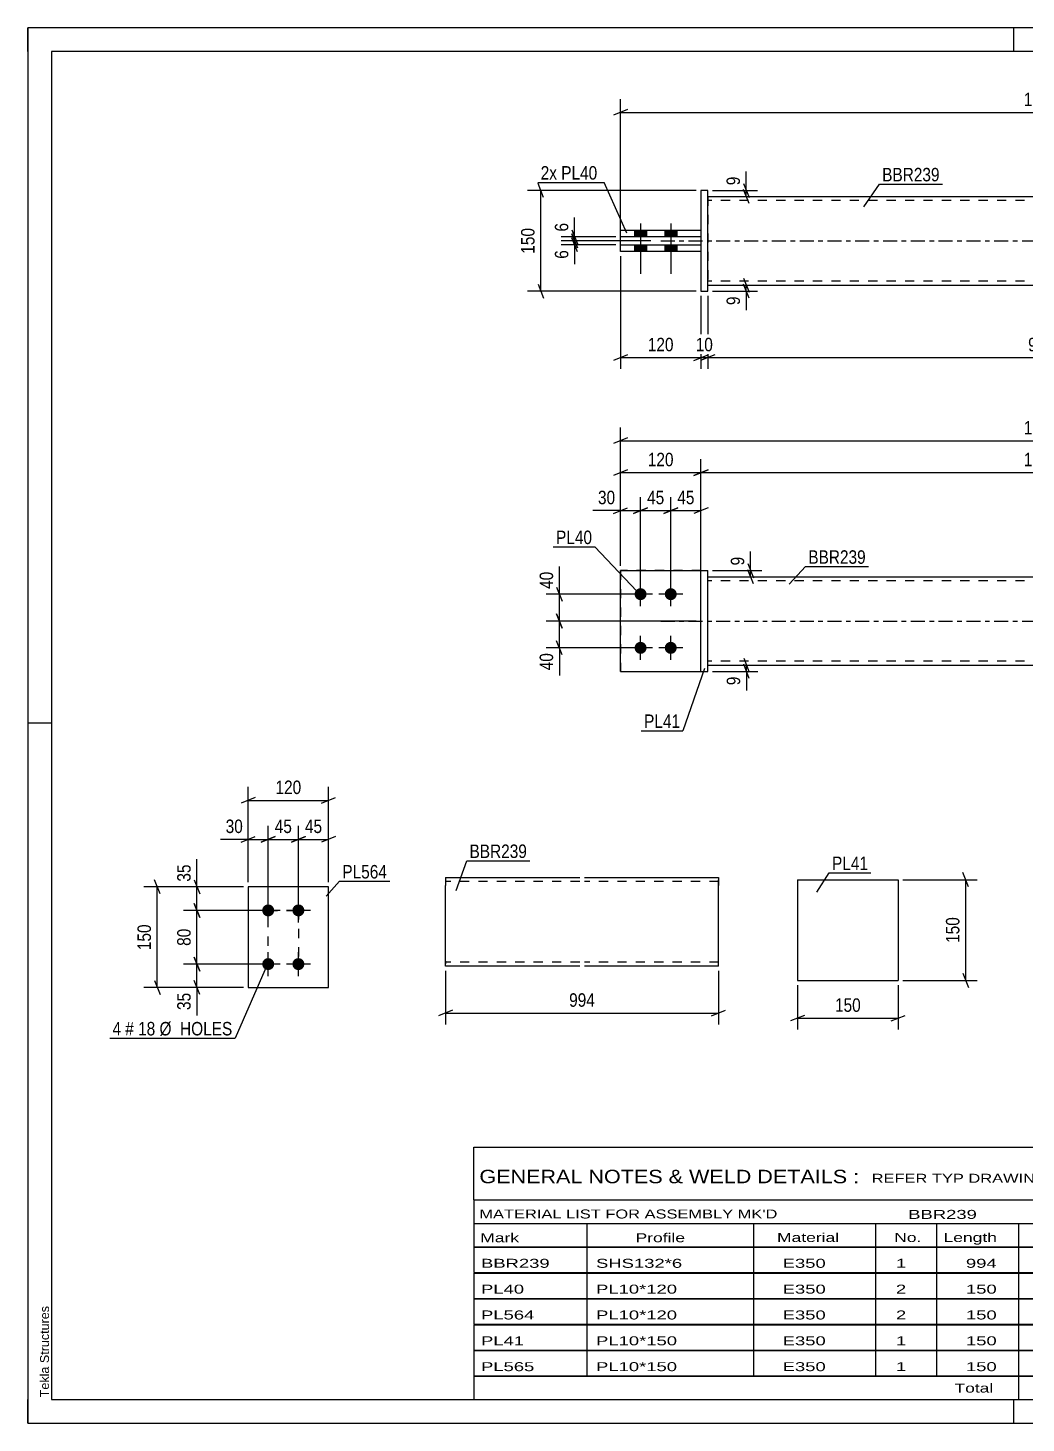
# Model space of a CAD drawing. Header units: millimetres. Extents: x 0 to 420, y 0 to 297.
# Drawn here: x 0 to 212.6, y 0 to 297 of the extents above; entities that cross this region are included whole.
import ezdxf

# ---------------------------------------------------------------- set-up
doc = ezdxf.new("R2010")
doc.units = ezdxf.units.MM
doc.linetypes.add('DXK_LINE_DOT2', pattern=[3.9198, 1.9599, -1.9599])
doc.linetypes.add('DXK_LINE_DOT3', pattern=[5.9187, 2.979, -0.9799, 0.9799, -0.9799])
doc.styles.add('Arial', font='ARIAL.TTF', dxfattribs={"height": 0.2})
doc.styles.add('Arial Narrow', font='ARIALN.TTF', dxfattribs={"height": 0.2})

# ---------------------------------------------------------------- blocks, each defined once
blk = doc.blocks.new('Unknown-585756363-1163')
at = {"color": 5, "linetype": 'Continuous'}
for p, q in [((420, 297), (0, 297)), ((0, 297), (0, 0)), ((0, 292), (0, 297)), ((210, 292), (210, 297)), ((415, 292), (5, 292)), ((5, 292), (5, 5)), ((5, 149), (0, 149)), ((0, 0), (0, 5)), ((5, 5), (415, 5)), ((210, 0), (210, 5)), ((0, 0), (420, 0))]:
    blk.add_line(p, q, dxfattribs=at)
at = {"color": 174, "linetype": 'Continuous', "style": 'Arial'}
blk.add_text('Tekla Structures', height=1.9102, rotation=90, dxfattribs=at).set_placement((4.5, 5.5))
blk = doc.blocks.new('Part-585756363-1819 - 1807')
at = {"color": 2, "linetype": 'Continuous'}
for p, q in [((126.2, 160.03), (126.2, 181.46)), ((126.2, 181.46), (143.34, 181.46)), ((126.2, 160.03), (143.34, 160.03))]:
    blk.add_line(p, q, dxfattribs=at)
at = {"color": 7, "linetype": 'DXK_LINE_DOT2'}
blk.add_line((143.34, 160.03), (143.34, 181.46), dxfattribs=at)
blk = doc.blocks.new('Part-585756363-1820 - 1807')
at = {"color": 7, "linetype": 'DXK_LINE_DOT2'}
for p, q in [((143.34, 181.46), (126.2, 181.46)), ((126.2, 181.46), (126.2, 160.03)), ((143.34, 160.03), (143.34, 181.46)), ((126.2, 160.03), (143.34, 160.03))]:
    blk.add_line(p, q, dxfattribs=at)
blk = doc.blocks.new('Part-585756363-1825 - 1807')
at = {"color": 2, "linetype": 'Continuous'}
for p, q in [((143.34, 160.03), (143.34, 181.46)), ((143.34, 181.46), (144.77, 181.46)), ((144.77, 160.03), (144.77, 181.46)), ((143.34, 160.03), (144.77, 160.03))]:
    blk.add_line(p, q, dxfattribs=at)
blk = doc.blocks.new('Bolt-585756363-1831 - 1807')
at = {"linetype": 'Continuous'}
for points in [[(130.48, 175.17, -1), (130.48, 177.74, -1)], [(136.91, 175.17, -1), (136.91, 177.74, -1)], [(130.48, 163.74, -1), (130.48, 166.32, -1)], [(136.91, 163.74, -1), (136.91, 166.32, -1)]]:
    blk.add_hatch(color=1, dxfattribs=at).paths.add_polyline_path(points)
at = {"color": 1, "linetype": 'Continuous'}
for p, q in [((130.48, 173.89), (130.48, 179.03)), ((136.91, 173.89), (136.91, 179.03)), ((133.05, 176.46), (127.91, 176.46)), ((139.48, 176.46), (134.34, 176.46)), ((130.48, 162.46), (130.48, 167.6)), ((136.91, 162.46), (136.91, 167.6)), ((133.05, 165.03), (127.91, 165.03)), ((139.48, 165.03), (134.34, 165.03))]:
    blk.add_line(p, q, dxfattribs=at)
blk = doc.blocks.new('Part-585756363-1842 - 1807')
at = {"color": 2, "linetype": 'Continuous'}
for p, q in [((144.77, 180.17), (286.75, 180.17)), ((144.77, 161.32), (286.75, 161.32))]:
    blk.add_line(p, q, dxfattribs=at)
at = {"color": 7, "linetype": 'DXK_LINE_DOT2'}
for p, q in [((144.77, 161.32), (144.77, 180.17)), ((286.75, 179.32), (144.77, 179.32)), ((286.75, 180.17), (286.75, 161.32)), ((286.75, 162.17), (144.77, 162.17))]:
    blk.add_line(p, q, dxfattribs=at)
at = {"color": 7, "linetype": 'DXK_LINE_DOT3'}
blk.add_line((134.77, 170.74), (296.75, 170.74), dxfattribs=at)
blk = doc.blocks.new('Bolt-585756363-2129 - 2126')
at = {"linetype": 'Continuous'}
for points in [[(129.2, 252.53), (131.77, 252.53), (131.77, 253.96), (129.2, 253.96)], [(129.2, 252.53), (131.77, 252.53), (131.77, 253.96), (129.2, 253.96)], [(135.62, 252.53), (138.2, 252.53), (138.2, 253.96), (135.62, 253.96)], [(135.62, 252.53), (138.2, 252.53), (138.2, 253.96), (135.62, 253.96)], [(129.2, 249.39), (131.77, 249.39), (131.77, 250.81), (129.2, 250.81)], [(129.2, 249.39), (131.77, 249.39), (131.77, 250.81), (129.2, 250.81)], [(135.62, 249.39), (138.2, 249.39), (138.2, 250.81), (135.62, 250.81)], [(135.62, 249.39), (138.2, 249.39), (138.2, 250.81), (135.62, 250.81)]]:
    blk.add_hatch(color=1, dxfattribs=at).paths.add_polyline_path(points)
at = {"color": 1, "linetype": 'Continuous'}
for p, q in [((129.2, 253.96), (129.2, 252.53)), ((129.2, 253.96), (129.2, 252.53)), ((130.48, 255.39), (130.48, 244.67)), ((130.48, 255.39), (130.48, 244.67)), ((131.77, 253.96), (131.77, 252.53)), ((131.77, 253.96), (131.77, 252.53)), ((135.62, 253.96), (135.62, 252.53)), ((135.62, 253.96), (135.62, 252.53)), ((136.91, 255.39), (136.91, 244.67)), ((136.91, 255.39), (136.91, 244.67)), ((138.2, 253.96), (138.2, 252.53)), ((138.2, 253.96), (138.2, 252.53)), ((129.2, 250.81), (129.2, 249.39)), ((129.2, 250.81), (129.2, 249.39)), ((131.77, 250.81), (131.77, 249.39)), ((131.77, 250.81), (131.77, 249.39)), ((135.62, 250.81), (135.62, 249.39)), ((135.62, 250.81), (135.62, 249.39)), ((138.2, 250.81), (138.2, 249.39)), ((138.2, 250.81), (138.2, 249.39))]:
    blk.add_line(p, q, dxfattribs=at)
blk = doc.blocks.new('Part-585756363-2146 - 2126')
at = {"color": 2, "linetype": 'Continuous'}
for p, q in [((126.2, 252.53), (126.2, 253.96)), ((126.2, 253.96), (143.34, 253.96)), ((143.34, 252.53), (126.2, 252.53)), ((143.34, 253.96), (143.34, 252.53))]:
    blk.add_line(p, q, dxfattribs=at)
blk = doc.blocks.new('Part-585756363-2147 - 2126')
at = {"color": 2, "linetype": 'Continuous'}
for p, q in [((144.77, 262.39), (143.34, 262.39)), ((143.34, 262.39), (143.34, 240.96)), ((144.77, 240.96), (144.77, 262.39)), ((143.34, 240.96), (144.77, 240.96))]:
    blk.add_line(p, q, dxfattribs=at)
blk = doc.blocks.new('Part-585756363-2135 - 2126')
at = {"color": 2, "linetype": 'Continuous'}
for p, q in [((144.77, 261.1), (286.75, 261.1)), ((144.77, 242.24), (286.75, 242.24))]:
    blk.add_line(p, q, dxfattribs=at)
at = {"color": 7, "linetype": 'DXK_LINE_DOT2'}
for p, q in [((144.77, 261.1), (144.77, 242.24)), ((286.75, 260.24), (144.77, 260.24)), ((286.75, 261.1), (286.75, 242.24)), ((286.75, 243.1), (144.77, 243.1))]:
    blk.add_line(p, q, dxfattribs=at)
at = {"color": 7, "linetype": 'DXK_LINE_DOT3'}
blk.add_line((134.77, 251.67), (296.75, 251.67), dxfattribs=at)
blk = doc.blocks.new('Part-585756363-2141 - 2126')
at = {"color": 2, "linetype": 'Continuous'}
for p, q in [((126.2, 250.81), (143.34, 250.81)), ((126.2, 249.39), (126.2, 250.81)), ((143.34, 250.81), (143.34, 249.39)), ((143.34, 249.39), (126.2, 249.39))]:
    blk.add_line(p, q, dxfattribs=at)
blk = doc.blocks.new('Bolt-585756363-1444 - 1410')
at = {"linetype": 'Continuous'}
for points in [[(51.18, 107.85, -1), (51.18, 110.42, -1)], [(57.61, 107.85, -1), (57.61, 110.42, -1)], [(51.18, 96.42, -1), (51.18, 98.99, -1)], [(57.61, 96.42, -1), (57.61, 98.99, -1)]]:
    blk.add_hatch(color=1, dxfattribs=at).paths.add_polyline_path(points)
at = {"color": 1, "linetype": 'Continuous'}
for p, q in [((51.18, 106.57), (51.18, 111.71)), ((57.61, 106.57), (57.61, 111.71)), ((53.76, 109.14), (48.61, 109.14)), ((60.18, 109.14), (55.04, 109.14)), ((51.18, 95.14), (51.18, 100.28)), ((57.61, 95.14), (57.61, 100.28)), ((53.76, 97.71), (48.61, 97.71)), ((60.18, 97.71), (55.04, 97.71))]:
    blk.add_line(p, q, dxfattribs=at)
blk = doc.blocks.new('Part-585756363-1459 - 1410')
at = {"color": 2, "linetype": 'Continuous'}
for p, q in [((64.04, 114.14), (46.9, 114.14)), ((46.9, 114.14), (46.9, 92.71)), ((64.04, 92.71), (64.04, 114.14)), ((46.9, 92.71), (64.04, 92.71))]:
    blk.add_line(p, q, dxfattribs=at)
blk = doc.blocks.new('Part-585756363-1390 - 1374')
at = {"color": 2, "linetype": 'Continuous'}
for p, q in [((163.91, 115.68), (163.91, 94.25)), ((163.91, 115.68), (185.34, 115.68)), ((185.34, 115.68), (185.34, 94.25)), ((163.91, 94.25), (185.34, 94.25))]:
    blk.add_line(p, q, dxfattribs=at)
blk = doc.blocks.new('Part-585756363-1274 - 1255')
at = {"color": 2, "linetype": 'Continuous'}
for p, q in [((88.94, 116.14), (88.94, 114.42)), ((88.94, 116.14), (117.51, 116.14)), ((118.51, 116.14), (147.09, 116.14)), ((147.09, 116.14), (147.09, 116.01)), ((147.09, 116.01), (147.09, 114.42)), ((88.94, 98.34), (88.94, 114.42)), ((147.09, 97.28), (147.09, 114.42)), ((88.94, 97.41), (88.94, 98.34)), ((88.94, 97.28), (88.94, 97.41)), ((117.51, 97.28), (88.94, 97.28)), ((147.09, 97.28), (118.51, 97.28))]:
    blk.add_line(p, q, dxfattribs=at)
at = {"color": 7, "linetype": 'DXK_LINE_DOT2'}
for p, q in [((117.51, 115.28), (88.94, 115.28)), ((147.09, 115.28), (118.51, 115.28)), ((147.09, 114.42), (147.09, 115.63)), ((88.94, 98.34), (88.94, 97.78)), ((88.94, 98.14), (88.94, 98.2)), ((117.51, 98.14), (88.94, 98.14)), ((147.09, 98.14), (118.51, 98.14)), ((147.09, 98.14), (147.09, 98.2))]:
    blk.add_line(p, q, dxfattribs=at)
blk = doc.blocks.new('Rectangle-585756363-1574 - 1410')
at = {"color": 1, "linetype": 'DXK_LINE_DOT2'}
blk.add_lwpolyline([(51.18, 109.14), (57.61, 109.14), (57.61, 97.71), (51.18, 97.71), (51.18, 109.14)], close=True, dxfattribs=at)
blk = doc.blocks.new('StraightDimension-585756363-2007 - 1807')
at = {"color": 7, "linetype": 'Continuous'}
for p, q in [((126.2, 182.46), (126.2, 197.11)), ((130.48, 177.46), (130.48, 197.11)), ((124.7, 193.66), (127.7, 194.86)), ((126.2, 194.26), (130.48, 194.26)), ((131.98, 194.86), (128.98, 193.66))]:
    blk.add_line(p, q, dxfattribs=at)
at = {"color": 0}
blk.add_wipeout([(125.67, 195.01), (125.67, 199.21), (120.81, 199.21), (120.81, 195.01)], dxfattribs=at)
at = {"color": 7, "linetype": 'Continuous'}
blk.add_line((126.2, 194.26), (120.29, 194.26), dxfattribs=at)
blk.add_line((126.2, 194.26), (120.29, 194.26), dxfattribs=at)
at = {"color": 3, "style": 'Arial Narrow'}
blk.add_text('30', height=2.863, dxfattribs=at).set_placement((121.41, 195.61))
blk = doc.blocks.new('StraightDimension-585756363-2023 - 1807')
at = {"color": 7, "linetype": 'Continuous'}
for p, q in [((130.48, 177.46), (130.48, 197.11)), ((136.91, 177.46), (136.91, 197.11)), ((128.98, 193.66), (131.98, 194.86)), ((130.48, 194.26), (136.91, 194.26)), ((138.41, 194.86), (135.41, 193.66))]:
    blk.add_line(p, q, dxfattribs=at)
at = {"color": 0}
blk.add_wipeout([(136.12, 195.01), (136.12, 199.21), (131.27, 199.21), (131.27, 195.01)], dxfattribs=at)
at = {"color": 3, "style": 'Arial Narrow'}
blk.add_text('45', height=2.863, dxfattribs=at).set_placement((131.87, 195.61))
blk = doc.blocks.new('StraightDimension-585756363-1966 - 1807')
at = {"color": 7, "linetype": 'Continuous'}
for p, q in [((143.34, 171.74), (143.34, 205.19)), ((288.17, 182.46), (288.17, 205.19)), ((144.84, 202.94), (141.84, 201.74)), ((143.34, 202.34), (288.17, 202.34)), ((286.67, 201.74), (289.67, 202.94))]:
    blk.add_line(p, q, dxfattribs=at)
at = {"color": 0}
blk.add_wipeout([(220.01, 203.09), (220.01, 207.29), (211.5, 207.29), (211.5, 203.09)], dxfattribs=at)
at = {"color": 3, "style": 'Arial Narrow'}
blk.add_text('1014', height=2.863, dxfattribs=at).set_placement((212.1, 203.69))
blk = doc.blocks.new('StraightDimension-585756363-2075 - 1807')
at = {"color": 7, "linetype": 'Continuous'}
for p, q in [((145.77, 161.32), (155.44, 161.32)), ((152.44, 162.82), (153.64, 159.82)), ((153.64, 158.53), (152.44, 161.53)), ((153.04, 160.03), (153.04, 161.32)), ((145.77, 160.03), (155.44, 160.03))]:
    blk.add_line(p, q, dxfattribs=at)
at = {"color": 0}
blk.add_wipeout([(152.29, 159.51), (148.09, 159.51), (148.09, 156.48), (152.29, 156.48)], dxfattribs=at)
at = {"color": 7, "linetype": 'Continuous'}
blk.add_line((153.04, 160.03), (153.04, 155.95), dxfattribs=at)
blk.add_line((153.04, 160.03), (153.04, 155.95), dxfattribs=at)
at = {"color": 3, "style": 'Arial Narrow'}
blk.add_text('9', height=2.86, rotation=90.0002, dxfattribs=at).set_placement((151.69, 157.08))
blk = doc.blocks.new('StraightDimension-585756363-1854 - 1807')
at = {"color": 7, "linetype": 'Continuous'}
for p, q in [((145.77, 181.46), (156.3, 181.46)), ((153.3, 182.96), (154.5, 179.96)), ((154.5, 178.67), (153.3, 181.67)), ((153.9, 180.17), (153.9, 181.46)), ((145.77, 180.17), (156.3, 180.17))]:
    blk.add_line(p, q, dxfattribs=at)
at = {"color": 0}
blk.add_wipeout([(153.15, 185.01), (148.95, 185.01), (148.95, 181.98), (153.15, 181.98)], dxfattribs=at)
at = {"color": 7, "linetype": 'Continuous'}
blk.add_line((153.9, 181.46), (153.9, 185.54), dxfattribs=at)
blk.add_line((153.9, 181.46), (153.9, 185.54), dxfattribs=at)
at = {"color": 3, "style": 'Arial Narrow'}
blk.add_text('9', height=2.86, rotation=90.0002, dxfattribs=at).set_placement((152.55, 182.58))
blk = doc.blocks.new('StraightDimension-585756363-1912 - 1807')
at = {"color": 7, "linetype": 'Continuous'}
for p, q in [((126.2, 182.46), (126.2, 211.96)), ((305.32, 182.46), (305.32, 211.96)), ((127.7, 209.71), (124.7, 208.51)), ((126.2, 209.11), (305.32, 209.11)), ((303.82, 208.51), (306.82, 209.71))]:
    blk.add_line(p, q, dxfattribs=at)
at = {"color": 0}
blk.add_wipeout([(220.01, 209.86), (220.01, 214.06), (211.5, 214.06), (211.5, 209.86)], dxfattribs=at)
at = {"color": 3, "style": 'Arial Narrow'}
blk.add_text('1254', height=2.863, dxfattribs=at).set_placement((212.1, 210.46))
blk = doc.blocks.new('StraightDimension-585756363-1951 - 1807')
at = {"color": 7, "linetype": 'Continuous'}
for p, q in [((126.2, 182.46), (126.2, 205.19)), ((143.34, 171.74), (143.34, 205.19)), ((127.7, 202.94), (124.7, 201.74)), ((126.2, 202.34), (143.34, 202.34)), ((141.84, 201.74), (144.84, 202.94))]:
    blk.add_line(p, q, dxfattribs=at)
at = {"color": 0}
blk.add_wipeout([(138.11, 203.09), (138.11, 207.29), (131.42, 207.29), (131.42, 203.09)], dxfattribs=at)
at = {"color": 3, "style": 'Arial Narrow'}
blk.add_text('120', height=2.863, dxfattribs=at).set_placement((132.02, 203.69))
blk = doc.blocks.new('StraightDimension-585756363-2036 - 1807')
at = {"color": 7, "linetype": 'Continuous'}
for p, q in [((136.91, 177.46), (136.91, 197.11)), ((143.34, 182.46), (143.34, 197.11)), ((135.41, 193.66), (138.41, 194.86)), ((136.91, 194.26), (143.34, 194.26)), ((144.84, 194.86), (141.84, 193.66))]:
    blk.add_line(p, q, dxfattribs=at)
at = {"color": 0}
blk.add_wipeout([(142.55, 195.01), (142.55, 199.21), (137.7, 199.21), (137.7, 195.01)], dxfattribs=at)
at = {"color": 3, "style": 'Arial Narrow'}
blk.add_text('45', height=2.863, dxfattribs=at).set_placement((138.3, 195.61))
blk = doc.blocks.new('StraightDimension-585756363-2056 - 1807')
at = {"color": 7, "linetype": 'Continuous'}
for p, q in [((142.34, 170.74), (110.35, 170.74)), ((112.6, 172.24), (113.8, 169.24)), ((113.2, 165.03), (113.2, 170.74)), ((113.8, 163.53), (112.6, 166.53)), ((129.48, 165.03), (110.35, 165.03))]:
    blk.add_line(p, q, dxfattribs=at)
at = {"color": 0}
blk.add_wipeout([(112.45, 164.51), (108.25, 164.51), (108.25, 159.65), (112.45, 159.65)], dxfattribs=at)
at = {"color": 7, "linetype": 'Continuous'}
blk.add_line((113.2, 165.03), (113.2, 159.12), dxfattribs=at)
blk.add_line((113.2, 165.03), (113.2, 159.12), dxfattribs=at)
at = {"color": 3, "style": 'Arial Narrow'}
blk.add_text('40', height=2.863, rotation=90.0002, dxfattribs=at).set_placement((111.85, 160.25))
blk = doc.blocks.new('StraightDimension-585756363-2065 - 1807')
at = {"color": 7, "linetype": 'Continuous'}
for p, q in [((129.48, 176.46), (110.35, 176.46)), ((112.6, 177.96), (113.8, 174.96)), ((113.2, 170.74), (113.2, 176.46)), ((142.34, 170.74), (110.35, 170.74)), ((113.8, 169.24), (112.6, 172.24))]:
    blk.add_line(p, q, dxfattribs=at)
at = {"color": 0}
blk.add_wipeout([(112.45, 181.84), (108.25, 181.84), (108.25, 176.98), (112.45, 176.98)], dxfattribs=at)
at = {"color": 7, "linetype": 'Continuous'}
blk.add_line((113.2, 176.46), (113.2, 182.37), dxfattribs=at)
blk.add_line((113.2, 176.46), (113.2, 182.37), dxfattribs=at)
at = {"color": 3, "style": 'Arial Narrow'}
blk.add_text('40', height=2.863, rotation=90.0002, dxfattribs=at).set_placement((111.85, 177.58))
blk = doc.blocks.new('StraightDimension-585756363-2194 - 2126')
at = {"color": 7, "linetype": 'Continuous'}
for p, q in [((144.77, 239.96), (144.77, 224.41)), ((286.75, 239.96), (286.75, 224.41)), ((146.27, 227.41), (143.27, 226.21)), ((144.77, 226.81), (286.75, 226.81)), ((285.25, 226.21), (288.25, 227.41))]:
    blk.add_line(p, q, dxfattribs=at)
at = {"color": 0}
blk.add_wipeout([(219.1, 227.56), (219.1, 231.76), (212.41, 231.76), (212.41, 227.56)], dxfattribs=at)
at = {"color": 3, "style": 'Arial Narrow'}
blk.add_text('994', height=2.863, dxfattribs=at).set_placement((213.01, 228.16))
blk = doc.blocks.new('StraightDimension-585756363-2211 - 2126')
at = {"color": 7, "linetype": 'Continuous'}
for p, q in [((126.2, 248.39), (126.2, 224.41)), ((143.34, 239.96), (143.34, 224.41)), ((127.7, 227.41), (124.7, 226.21)), ((126.2, 226.81), (143.34, 226.81)), ((141.84, 226.21), (144.84, 227.41))]:
    blk.add_line(p, q, dxfattribs=at)
at = {"color": 0}
blk.add_wipeout([(138.11, 227.56), (138.11, 231.76), (131.42, 231.76), (131.42, 227.56)], dxfattribs=at)
at = {"color": 3, "style": 'Arial Narrow'}
blk.add_text('120', height=2.863, dxfattribs=at).set_placement((132.02, 228.16))
blk = doc.blocks.new('StraightDimension-585756363-2160 - 2126')
at = {"color": 7, "linetype": 'Continuous'}
for p, q in [((152.4, 243.74), (153.6, 240.74)), ((145.77, 242.24), (155.4, 242.24)), ((145.77, 240.96), (155.4, 240.96)), ((153.6, 239.46), (152.4, 242.46)), ((153, 240.96), (153, 242.24))]:
    blk.add_line(p, q, dxfattribs=at)
at = {"color": 0}
blk.add_wipeout([(152.25, 240.43), (148.05, 240.43), (148.05, 237.4), (152.25, 237.4)], dxfattribs=at)
at = {"color": 7, "linetype": 'Continuous'}
blk.add_line((153, 240.96), (153, 236.88), dxfattribs=at)
blk.add_line((153, 240.96), (153, 236.88), dxfattribs=at)
at = {"color": 3, "style": 'Arial Narrow'}
blk.add_text('9', height=2.86, rotation=90.0002, dxfattribs=at).set_placement((151.65, 238))
blk = doc.blocks.new('StraightDimension-585756363-2170 - 2126')
at = {"color": 7, "linetype": 'Continuous'}
for p, q in [((142.34, 262.39), (106.39, 262.39)), ((109.84, 260.89), (108.64, 263.89)), ((109.24, 240.96), (109.24, 262.39)), ((142.34, 240.96), (106.39, 240.96)), ((108.64, 242.46), (109.84, 239.46))]:
    blk.add_line(p, q, dxfattribs=at)
at = {"color": 0}
blk.add_wipeout([(108.49, 255.01), (104.29, 255.01), (104.29, 248.33), (108.49, 248.33)], dxfattribs=at)
at = {"color": 3, "style": 'Arial Narrow'}
blk.add_text('150', height=2.863, rotation=90.0002, dxfattribs=at).set_placement((107.89, 248.93))
blk = doc.blocks.new('StraightDimension-585756363-2183 - 2126')
at = {"color": 7, "linetype": 'Continuous'}
for p, q in [((127.7, 279.6), (124.7, 278.4)), ((126.2, 250.39), (126.2, 281.85)), ((303.82, 278.4), (306.82, 279.6)), ((305.32, 250.39), (305.32, 281.85)), ((126.2, 279), (305.32, 279))]:
    blk.add_line(p, q, dxfattribs=at)
at = {"color": 0}
blk.add_wipeout([(220.01, 279.75), (220.01, 283.95), (211.5, 283.95), (211.5, 279.75)], dxfattribs=at)
at = {"color": 3, "style": 'Arial Narrow'}
blk.add_text('1254', height=2.863, dxfattribs=at).set_placement((212.1, 280.35))
blk = doc.blocks.new('StraightDimension-585756363-2202 - 2126')
at = {"color": 7, "linetype": 'Continuous'}
for p, q in [((143.34, 239.96), (143.34, 224.41)), ((144.77, 239.96), (144.77, 224.41)), ((141.84, 226.21), (144.84, 227.41)), ((146.27, 227.41), (143.27, 226.21)), ((143.34, 226.81), (144.77, 226.81))]:
    blk.add_line(p, q, dxfattribs=at)
at = {"color": 0}
blk.add_wipeout([(146.48, 227.56), (146.48, 231.76), (141.62, 231.76), (141.62, 227.56)], dxfattribs=at)
at = {"color": 3, "style": 'Arial Narrow'}
blk.add_text('10', height=2.863, dxfattribs=at).set_placement((142.22, 228.16))
blk = doc.blocks.new('StraightDimension-585756363-2251 - 2126')
at = {"color": 7, "linetype": 'Continuous'}
for p, q in [((145.77, 262.39), (155.4, 262.39)), ((152.4, 263.89), (153.6, 260.89)), ((153.6, 259.6), (152.4, 262.6)), ((153, 261.1), (153, 262.39)), ((145.77, 261.1), (155.4, 261.1))]:
    blk.add_line(p, q, dxfattribs=at)
at = {"color": 0}
blk.add_wipeout([(152.25, 265.94), (148.05, 265.94), (148.05, 262.91), (152.25, 262.91)], dxfattribs=at)
at = {"color": 7, "linetype": 'Continuous'}
blk.add_line((153, 262.39), (153, 266.46), dxfattribs=at)
blk.add_line((153, 262.39), (153, 266.46), dxfattribs=at)
at = {"color": 3, "style": 'Arial Narrow'}
blk.add_text('9', height=2.86, rotation=90.0002, dxfattribs=at).set_placement((151.65, 263.51))
blk = doc.blocks.new('StraightDimension-585756363-2291 - 2126')
at = {"color": 7, "linetype": 'Continuous'}
for p, q in [((125.2, 252.53), (113.59, 252.53)), ((115.84, 254.03), (117.04, 251.03)), ((117.04, 250.17), (115.84, 253.17)), ((116.44, 251.67), (116.44, 252.53)), ((132.7, 251.67), (113.59, 251.67))]:
    blk.add_line(p, q, dxfattribs=at)
at = {"color": 0}
blk.add_wipeout([(115.69, 256.08), (111.49, 256.08), (111.49, 253.05), (115.69, 253.05)], dxfattribs=at)
at = {"color": 7, "linetype": 'Continuous'}
blk.add_line((116.44, 252.53), (116.44, 256.61), dxfattribs=at)
blk.add_line((116.44, 252.53), (116.44, 256.61), dxfattribs=at)
at = {"color": 3, "style": 'Arial Narrow'}
blk.add_text('6', height=2.86, rotation=90.0002, dxfattribs=at).set_placement((115.09, 253.65))
blk = doc.blocks.new('StraightDimension-585756363-2301 - 2126')
at = {"color": 7, "linetype": 'Continuous'}
for p, q in [((115.84, 253.17), (117.04, 250.17)), ((132.7, 251.67), (113.59, 251.67)), ((125.2, 250.81), (113.59, 250.81)), ((117.04, 249.31), (115.84, 252.31)), ((116.44, 250.81), (116.44, 251.67))]:
    blk.add_line(p, q, dxfattribs=at)
at = {"color": 0}
blk.add_wipeout([(115.69, 250.29), (111.49, 250.29), (111.49, 247.26), (115.69, 247.26)], dxfattribs=at)
at = {"color": 7, "linetype": 'Continuous'}
blk.add_line((116.44, 250.81), (116.44, 246.74), dxfattribs=at)
blk.add_line((116.44, 250.81), (116.44, 246.74), dxfattribs=at)
at = {"color": 3, "style": 'Arial Narrow'}
blk.add_text('6', height=2.86, rotation=90.0002, dxfattribs=at).set_placement((115.09, 247.86))
blk = doc.blocks.new('StraightDimension-585756363-1461 - 1410')
at = {"color": 7, "linetype": 'Continuous'}
for p, q in [((46.9, 115.14), (46.9, 135.41)), ((64.04, 115.14), (64.04, 135.41)), ((48.4, 133.16), (45.4, 131.96)), ((46.9, 132.56), (64.04, 132.56)), ((62.54, 131.96), (65.54, 133.16))]:
    blk.add_line(p, q, dxfattribs=at)
at = {"color": 0}
blk.add_wipeout([(58.81, 133.31), (58.81, 137.51), (52.13, 137.51), (52.13, 133.31)], dxfattribs=at)
at = {"color": 3, "style": 'Arial Narrow'}
blk.add_text('120', height=2.863, dxfattribs=at).set_placement((52.73, 133.91))
blk = doc.blocks.new('StraightDimension-585756363-1497 - 1410')
at = {"color": 7, "linetype": 'Continuous'}
for p, q in [((49.68, 123.66), (52.68, 124.86)), ((51.18, 110.14), (51.18, 127.11)), ((59.11, 124.86), (56.11, 123.66)), ((57.61, 110.14), (57.61, 127.11)), ((51.18, 124.26), (57.61, 124.26))]:
    blk.add_line(p, q, dxfattribs=at)
at = {"color": 0}
blk.add_wipeout([(56.83, 125.01), (56.83, 129.21), (51.97, 129.21), (51.97, 125.01)], dxfattribs=at)
at = {"color": 3, "style": 'Arial Narrow'}
blk.add_text('45', height=2.863, dxfattribs=at).set_placement((52.57, 125.61))
blk = doc.blocks.new('StraightDimension-585756363-1481 - 1410')
at = {"color": 7, "linetype": 'Continuous'}
for p, q in [((56.11, 123.66), (59.11, 124.86)), ((57.61, 110.14), (57.61, 127.11)), ((65.54, 124.86), (62.54, 123.66)), ((64.04, 115.14), (64.04, 127.11)), ((57.61, 124.26), (64.04, 124.26))]:
    blk.add_line(p, q, dxfattribs=at)
at = {"color": 0}
blk.add_wipeout([(63.26, 125.01), (63.26, 129.21), (58.4, 129.21), (58.4, 125.01)], dxfattribs=at)
at = {"color": 3, "style": 'Arial Narrow'}
blk.add_text('45', height=2.863, dxfattribs=at).set_placement((59, 125.61))
blk = doc.blocks.new('StraightDimension-585756363-1507 - 1410')
at = {"color": 7, "linetype": 'Continuous'}
for p, q in [((45.4, 123.66), (48.4, 124.86)), ((46.9, 115.14), (46.9, 127.11)), ((52.68, 124.86), (49.68, 123.66)), ((51.18, 110.14), (51.18, 127.11)), ((46.9, 124.26), (51.18, 124.26))]:
    blk.add_line(p, q, dxfattribs=at)
at = {"color": 0}
blk.add_wipeout([(46.37, 125.01), (46.37, 129.21), (41.52, 129.21), (41.52, 125.01)], dxfattribs=at)
at = {"color": 7, "linetype": 'Continuous'}
blk.add_line((46.9, 124.26), (40.99, 124.26), dxfattribs=at)
blk.add_line((46.9, 124.26), (40.99, 124.26), dxfattribs=at)
at = {"color": 3, "style": 'Arial Narrow'}
blk.add_text('30', height=2.863, dxfattribs=at).set_placement((42.12, 125.61))
blk = doc.blocks.new('StraightDimension-585756363-1521 - 1410')
at = {"color": 7, "linetype": 'Continuous'}
for p, q in [((45.9, 114.14), (24.7, 114.14)), ((28.15, 112.64), (26.95, 115.64)), ((27.55, 92.71), (27.55, 114.14)), ((45.9, 92.71), (24.7, 92.71)), ((26.95, 94.21), (28.15, 91.21))]:
    blk.add_line(p, q, dxfattribs=at)
at = {"color": 0}
blk.add_wipeout([(26.8, 106.76), (22.6, 106.76), (22.6, 100.08), (26.8, 100.08)], dxfattribs=at)
at = {"color": 3, "style": 'Arial Narrow'}
blk.add_text('150', height=2.863, rotation=90.0002, dxfattribs=at).set_placement((26.2, 100.68))
blk = doc.blocks.new('StraightDimension-585756363-1538 - 1410')
at = {"color": 7, "linetype": 'Continuous'}
for p, q in [((45.9, 114.14), (33.16, 114.14)), ((35.41, 115.64), (36.61, 112.64)), ((36.01, 109.14), (36.01, 114.14)), ((36.61, 107.64), (35.41, 110.64)), ((50.18, 109.14), (33.16, 109.14))]:
    blk.add_line(p, q, dxfattribs=at)
at = {"color": 0}
blk.add_wipeout([(35.26, 119.52), (31.06, 119.52), (31.06, 114.66), (35.26, 114.66)], dxfattribs=at)
at = {"color": 7, "linetype": 'Continuous'}
blk.add_line((36.01, 114.14), (36.01, 120.04), dxfattribs=at)
blk.add_line((36.01, 114.14), (36.01, 120.04), dxfattribs=at)
at = {"color": 3, "style": 'Arial Narrow'}
blk.add_text('35', height=2.863, rotation=90.0002, dxfattribs=at).set_placement((34.66, 115.26))
blk = doc.blocks.new('StraightDimension-585756363-1551 - 1410')
at = {"color": 7, "linetype": 'Continuous'}
for p, q in [((35.41, 110.64), (36.61, 107.64)), ((50.18, 109.14), (33.16, 109.14)), ((36.01, 97.71), (36.01, 109.14)), ((36.61, 96.21), (35.41, 99.21)), ((50.18, 97.71), (33.16, 97.71))]:
    blk.add_line(p, q, dxfattribs=at)
at = {"color": 0}
blk.add_wipeout([(35.26, 105.85), (31.06, 105.85), (31.06, 100.99), (35.26, 100.99)], dxfattribs=at)
at = {"color": 3, "style": 'Arial Narrow'}
blk.add_text('80', height=2.863, rotation=90.0002, dxfattribs=at).set_placement((34.66, 101.59))
blk = doc.blocks.new('StraightDimension-585756363-1561 - 1410')
at = {"color": 7, "linetype": 'Continuous'}
for p, q in [((35.41, 99.21), (36.61, 96.21)), ((50.18, 97.71), (33.16, 97.71)), ((36.01, 92.71), (36.01, 97.71)), ((45.9, 92.71), (33.16, 92.71)), ((36.61, 91.21), (35.41, 94.21))]:
    blk.add_line(p, q, dxfattribs=at)
at = {"color": 0}
blk.add_wipeout([(35.26, 92.18), (31.06, 92.18), (31.06, 87.33), (35.26, 87.33)], dxfattribs=at)
at = {"color": 7, "linetype": 'Continuous'}
blk.add_line((36.01, 92.71), (36.01, 86.8), dxfattribs=at)
blk.add_line((36.01, 92.71), (36.01, 86.8), dxfattribs=at)
at = {"color": 3, "style": 'Arial Narrow'}
blk.add_text('35', height=2.863, rotation=90.0002, dxfattribs=at).set_placement((34.66, 87.93))
blk = doc.blocks.new('StraightDimension-585756363-1402 - 1374')
at = {"color": 7, "linetype": 'Continuous'}
for p, q in [((163.91, 93.25), (163.91, 83.8)), ((185.34, 93.25), (185.34, 83.8)), ((165.41, 86.8), (162.41, 85.6)), ((163.91, 86.2), (185.34, 86.2)), ((183.84, 85.6), (186.84, 86.8))]:
    blk.add_line(p, q, dxfattribs=at)
at = {"color": 0}
blk.add_wipeout([(177.97, 86.95), (177.97, 91.15), (171.29, 91.15), (171.29, 86.95)], dxfattribs=at)
at = {"color": 3, "style": 'Arial Narrow'}
blk.add_text('150', height=2.863, dxfattribs=at).set_placement((171.89, 87.55))
blk = doc.blocks.new('StraightDimension-585756363-1392 - 1374')
at = {"color": 7, "linetype": 'Continuous'}
for p, q in [((200.33, 114.18), (199.13, 117.18)), ((186.34, 115.68), (202.13, 115.68)), ((199.73, 94.25), (199.73, 115.68)), ((199.13, 95.75), (200.33, 92.75)), ((186.34, 94.25), (202.13, 94.25))]:
    blk.add_line(p, q, dxfattribs=at)
at = {"color": 0}
blk.add_wipeout([(198.98, 108.3), (194.78, 108.3), (194.78, 101.62), (198.98, 101.62)], dxfattribs=at)
at = {"color": 3, "style": 'Arial Narrow'}
blk.add_text('150', height=2.863, rotation=90.0002, dxfattribs=at).set_placement((198.38, 102.22))
blk = doc.blocks.new('StraightDimension-585756363-1353 - 1255')
at = {"color": 7, "linetype": 'Continuous'}
for p, q in [((88.94, 96.28), (88.94, 84.88)), ((147.09, 96.28), (147.09, 84.88)), ((90.44, 87.88), (87.44, 86.68)), ((88.94, 87.28), (147.09, 87.28)), ((145.59, 86.68), (148.59, 87.88))]:
    blk.add_line(p, q, dxfattribs=at)
at = {"color": 0}
blk.add_wipeout([(121.36, 88.03), (121.36, 92.23), (114.67, 92.23), (114.67, 88.03)], dxfattribs=at)
at = {"color": 3, "style": 'Arial Narrow'}
blk.add_text('994', height=2.863, dxfattribs=at).set_placement((115.27, 88.63))
blk = doc.blocks.new('Unknown-585756363-3651')
at = {"color": 7, "linetype": 'Continuous'}
for p, q in [((95, 58.75), (255, 58.75)), ((95, 47.5), (95, 58.75)), ((255, 58.75), (255, 47.5)), ((95, 47.5), (255, 47.5)), ((95, 47.5), (95, 42.5)), ((255, 47.5), (255, 42.5)), ((95, 42.5), (255, 42.5)), ((95, 42.5), (95, 37.5)), ((119, 42.5), (119, 37.5)), ((154.5, 42.5), (154.5, 37.5)), ((180.5, 42.5), (180.5, 37.5)), ((193.5, 42.5), (193.5, 37.5)), ((211, 42.5), (211, 37.5)), ((233, 42.5), (233, 37.5)), ((255, 42.5), (255, 37.5)), ((95, 37.5), (255, 37.5)), ((95, 37.45), (95, 32.05)), ((95, 37.45), (255, 37.45)), ((119, 37.5), (119, 32)), ((154.5, 37.5), (154.5, 32)), ((180.5, 37.5), (180.5, 32)), ((193.5, 37.5), (193.5, 32)), ((211, 37.5), (211, 32)), ((233, 37.5), (233, 32)), ((255, 37.45), (255, 32.05)), ((95, 32.05), (255, 32.05)), ((95, 31.95), (95, 26.55)), ((95, 31.95), (255, 31.95)), ((119, 32), (119, 26.5)), ((154.5, 32), (154.5, 26.5)), ((180.5, 32), (180.5, 26.5)), ((193.5, 32), (193.5, 26.5)), ((211, 32), (211, 26.5)), ((233, 32), (233, 26.5)), ((255, 31.95), (255, 26.55)), ((95, 26.55), (255, 26.55)), ((95, 26.45), (95, 21.05)), ((95, 26.45), (255, 26.45)), ((119, 26.5), (119, 21)), ((154.5, 26.5), (154.5, 21)), ((180.5, 26.5), (180.5, 21)), ((193.5, 26.5), (193.5, 21)), ((211, 26.5), (211, 21)), ((233, 26.5), (233, 21)), ((255, 26.45), (255, 21.05)), ((95, 21.05), (255, 21.05)), ((95, 20.95), (95, 15.55)), ((95, 20.95), (255, 20.95)), ((119, 21), (119, 15.5)), ((154.5, 21), (154.5, 15.5)), ((180.5, 21), (180.5, 15.5)), ((193.5, 21), (193.5, 15.5)), ((211, 21), (211, 15.5)), ((233, 21), (233, 15.5)), ((255, 20.95), (255, 15.55)), ((95, 15.55), (255, 15.55)), ((95, 15.45), (95, 10.05)), ((95, 15.45), (255, 15.45)), ((119, 15.5), (119, 10)), ((154.5, 15.5), (154.5, 10)), ((180.5, 15.5), (180.5, 10)), ((193.5, 15.5), (193.5, 10)), ((211, 15.5), (211, 10)), ((233, 15.5), (233, 10)), ((255, 15.45), (255, 10.05)), ((95, 10.05), (255, 10.05)), ((95, 10), (255, 10)), ((95, 10), (95, 5)), ((211, 10), (211, 5)), ((233, 10), (233, 5)), ((255, 10), (255, 5)), ((95, 5), (255, 5))]:
    blk.add_line(p, q, dxfattribs=at)
at = {"color": 7, "style": 'Arial Narrow'}
for s, height, width, p in [('GENERAL NOTES & WELD DETAILS :', 2.8633, 1.4, (96.15, 51.06)), ('REFER TYP DRAWING TYP-01', 1.9089, 1.6, (179.7, 51.16)), ("MATERIAL LIST FOR ASSEMBLY MK'D", 1.9089, 1.6, (96.15, 43.56)), ('BBR239', 1.909, 1.794707, (187.48, 43.47)), ('1', 1.91, 1.794707, (217.08, 43.56)), ('No. Required', 1.9089, 1.6, (226.41, 43.56)), ('Mark', 1.909, 1.7, (96.34, 38.5)), ('Profile', 1.909, 1.7, (129.41, 38.5)), ('Material', 1.909, 1.7, (159.54, 38.56)), ('No.', 1.909, 1.7, (184.5, 38.56)), ('Length', 1.909, 1.7, (195, 38.56)), ('Area', 1.909, 1.7, (217.5, 38.56)), ('Weight', 1.909, 1.7, (237, 38.56))]:
    blk.add_text(s, height=height, dxfattribs=dict(at, width=width)).set_placement(p)
at = {"color": 7, "linetype": 'Continuous', "style": 'Arial Narrow'}
for s, height, width, p in [('BBR239', 1.909, 1.794707, (96.5, 33.06)), ('SHS132*6', 1.909, 1.794707, (121, 33.06)), ('E350', 1.909, 1.794707, (160.74, 33.06)), ('1', 1.91, 1.794707, (184.86, 33.06)), ('994', 1.909, 1.794707, (199.77, 33.06)), ('0.5', 1.909, 1.794707, (221.32, 33.06)), ('23.6', 1.909, 1.794707, (240.14, 33.06)), ('PL40', 1.909, 1.794707, (96.5, 27.56)), ('PL10*120', 1.909, 1.794707, (121, 27.56)), ('E350', 1.909, 1.794707, (160.74, 27.56)), ('2', 1.91, 1.794707, (184.86, 27.56)), ('150', 1.909, 1.794707, (199.77, 27.56)), ('0.0', 1.909, 1.794707, (221.32, 27.56)), ('2.8', 1.909, 1.794707, (242.33, 27.56)), ('PL564', 1.909, 1.794707, (96.5, 22.06)), ('PL10*120', 1.909, 1.794707, (121, 22.06)), ('E350', 1.909, 1.794707, (160.74, 22.06)), ('2', 1.91, 1.794707, (184.86, 22.06)), ('150', 1.909, 1.794707, (199.77, 22.06)), ('0.0', 1.909, 1.794707, (221.32, 22.06)), ('2.8', 1.909, 1.794707, (242.33, 22.06)), ('PL41', 1.909, 1.794707, (96.5, 16.56)), ('PL10*150', 1.909, 1.794707, (121, 16.56)), ('E350', 1.909, 1.794707, (160.74, 16.56)), ('1', 1.91, 1.794707, (184.86, 16.56)), ('150', 1.909, 1.794707, (199.77, 16.56)), ('0.1', 1.909, 1.794707, (221.32, 16.56)), ('1.8', 1.909, 1.794707, (242.33, 16.56)), ('PL565', 1.909, 1.794707, (96.5, 11.06)), ('PL10*150', 1.909, 1.794707, (121, 11.06)), ('E350', 1.909, 1.794707, (160.74, 11.06)), ('1', 1.91, 1.794707, (184.86, 11.06)), ('150', 1.909, 1.794707, (199.77, 11.06)), ('0.1', 1.909, 1.794707, (221.32, 11.06)), ('1.8', 1.909, 1.794707, (242.33, 11.06)), ('Total', 1.909, 1.7, (197.33, 6.5)), ('0.8', 1.909, 1.794707, (220.83, 6.5)), ('32.8', 1.909, 1.794707, (240.14, 6.5))]:
    blk.add_text(s, height=height, dxfattribs=dict(at, width=width)).set_placement(p)
blk = doc.blocks.new('Mark-585756363-1815 - 1807')
at = {"color": 0}
blk.add_wipeout([(120.15, 187.12), (120.15, 190.12), (112.48, 190.12), (112.48, 187.12)], dxfattribs=at)
blk.add_wipeout([(120.15, 187.12), (120.15, 190.12), (112.48, 190.12), (112.48, 187.12)], dxfattribs=at)
at = {"color": 30, "linetype": 'Continuous'}
for p in [(111.88, 186.52), (129.67, 177.13)]:
    blk.add_line(p, (120.75, 186.52), dxfattribs=at)
at = {"color": 3, "style": 'Arial Narrow'}
blk.add_text('PL40', height=2.863, dxfattribs=at).set_placement((112.48, 187.12))
blk = doc.blocks.new('Mark-585756363-1821 - 1807')
at = {"color": 0}
blk.add_wipeout([(138.91, 147.98), (138.91, 150.98), (131.23, 150.98), (131.23, 147.98)], dxfattribs=at)
blk.add_wipeout([(138.91, 147.98), (138.91, 150.98), (131.23, 150.98), (131.23, 147.98)], dxfattribs=at)
at = {"color": 30, "linetype": 'Continuous'}
for p in [(144.1, 160.65), (130.63, 147.38)]:
    blk.add_line(p, (139.51, 147.38), dxfattribs=at)
at = {"color": 3, "style": 'Arial Narrow'}
blk.add_text('PL41', height=2.863, dxfattribs=at).set_placement((131.23, 147.98))
blk = doc.blocks.new('Mark-585756363-1838 - 1807')
at = {"color": 0}
blk.add_wipeout([(178.44, 182.93), (178.44, 185.93), (166.2, 185.93), (166.2, 182.93)], dxfattribs=at)
blk.add_wipeout([(178.44, 182.93), (178.44, 185.93), (166.2, 185.93), (166.2, 182.93)], dxfattribs=at)
at = {"color": 30, "linetype": 'Continuous'}
for p, q in [((162.09, 178.6), (165.6, 182.33)), ((165.6, 182.33), (179.04, 182.33))]:
    blk.add_line(p, q, dxfattribs=at)
at = {"color": 3, "style": 'Arial Narrow'}
blk.add_text('BBR239', height=2.863, dxfattribs=at).set_placement((166.2, 182.93))
blk = doc.blocks.new('Mark-585756363-2131 - 2126')
at = {"color": 0}
blk.add_wipeout([(194.18, 264.34), (194.18, 267.34), (181.93, 267.34), (181.93, 264.34)], dxfattribs=at)
blk.add_wipeout([(194.18, 264.34), (194.18, 267.34), (181.93, 267.34), (181.93, 264.34)], dxfattribs=at)
at = {"color": 30, "linetype": 'Continuous'}
for p, q in [((178.05, 258.88), (181.33, 263.74)), ((181.33, 263.74), (194.78, 263.74))]:
    blk.add_line(p, q, dxfattribs=at)
at = {"color": 3, "style": 'Arial Narrow'}
blk.add_text('BBR239', height=2.863, dxfattribs=at).set_placement((181.93, 264.34))
blk = doc.blocks.new('MarkSet-585756363-2339 - 2126')
at = {"color": 30, "linetype": 'Continuous'}
blk.add_line((127.57, 253.33), (122.76, 264.11), dxfattribs=at)
at = {"color": 0}
blk.add_wipeout([(112.68, 264.71), (112.68, 267.71), (109.21, 267.71), (109.21, 264.71)], dxfattribs=at)
blk.add_wipeout([(112.68, 264.71), (112.68, 267.71), (109.21, 267.71), (109.21, 264.71)], dxfattribs=at)
blk.add_wipeout([(121.26, 264.71), (121.26, 267.71), (113.58, 267.71), (113.58, 264.71)], dxfattribs=at)
blk.add_wipeout([(121.26, 264.71), (121.26, 267.71), (113.58, 267.71), (113.58, 264.71)], dxfattribs=at)
at = {"color": 30, "linetype": 'Continuous'}
blk.add_line((108.61, 264.11), (122.76, 264.11), dxfattribs=at)
at = {"color": 3, "style": 'Arial Narrow'}
for s, p in [('2x', (109.21, 264.71)), ('PL40', (113.58, 264.71))]:
    blk.add_text(s, height=2.863, dxfattribs=at).set_placement(p)
blk = doc.blocks.new('Mark-585756363-1440 - 1410')
at = {"color": 0}
blk.add_wipeout([(19.84, 82.53), (19.84, 85.53), (18.02, 85.53), (18.02, 82.53)], dxfattribs=at)
blk.add_wipeout([(19.84, 82.53), (19.84, 85.53), (18.02, 85.53), (18.02, 82.53)], dxfattribs=at)
blk.add_wipeout([(22.57, 82.53), (22.57, 85.53), (20.74, 85.53), (20.74, 82.53)], dxfattribs=at)
blk.add_wipeout([(22.57, 82.53), (22.57, 85.53), (20.74, 85.53), (20.74, 82.53)], dxfattribs=at)
at = {"color": 3, "style": 'Arial Narrow'}
blk.add_text('4', height=2.86, dxfattribs=at).set_placement((18.02, 82.53))
at = {"color": 0}
blk.add_wipeout([(27.13, 82.53), (27.13, 85.53), (23.47, 85.53), (23.47, 82.53)], dxfattribs=at)
blk.add_wipeout([(27.13, 82.53), (27.13, 85.53), (23.47, 85.53), (23.47, 82.53)], dxfattribs=at)
at = {"color": 3, "style": 'Arial Narrow'}
blk.add_text('#', height=2.86, dxfattribs=at).set_placement((20.74, 82.53))
at = {"color": 0}
blk.add_wipeout([(43.56, 82.53), (43.56, 85.53), (28.03, 85.53), (28.03, 82.53)], dxfattribs=at)
blk.add_wipeout([(43.56, 82.53), (43.56, 85.53), (28.03, 85.53), (28.03, 82.53)], dxfattribs=at)
at = {"color": 7, "linetype": 'Continuous'}
for p in [(50.94, 97.53), (17.42, 81.93)]:
    blk.add_line(p, (44.16, 81.93), dxfattribs=at)
at = {"color": 3, "style": 'Arial Narrow'}
for s, p in [('18', (23.47, 82.53)), ('Ø  HOLES', (28.03, 82.53))]:
    blk.add_text(s, height=2.863, dxfattribs=at).set_placement(p)
blk = doc.blocks.new('Mark-585756363-1455 - 1410')
at = {"color": 0}
blk.add_wipeout([(76.47, 115.94), (76.47, 118.94), (66.97, 118.94), (66.97, 115.94)], dxfattribs=at)
blk.add_wipeout([(76.47, 115.94), (76.47, 118.94), (66.97, 118.94), (66.97, 115.94)], dxfattribs=at)
at = {"color": 30, "linetype": 'Continuous'}
for p, q in [((63.5, 112.19), (66.37, 115.34)), ((66.37, 115.34), (77.07, 115.34))]:
    blk.add_line(p, q, dxfattribs=at)
at = {"color": 3, "style": 'Arial Narrow'}
blk.add_text('PL564', height=2.863, dxfattribs=at).set_placement((66.97, 115.94))
blk = doc.blocks.new('Mark-585756363-1386 - 1374')
at = {"color": 0}
blk.add_wipeout([(178.92, 117.73), (178.92, 120.73), (171.25, 120.73), (171.25, 117.73)], dxfattribs=at)
blk.add_wipeout([(178.92, 117.73), (178.92, 120.73), (171.25, 120.73), (171.25, 117.73)], dxfattribs=at)
at = {"color": 30, "linetype": 'Continuous'}
for p, q in [((168.01, 113.03), (170.65, 117.13)), ((170.65, 117.13), (179.52, 117.13))]:
    blk.add_line(p, q, dxfattribs=at)
at = {"color": 3, "style": 'Arial Narrow'}
blk.add_text('PL41', height=2.863, dxfattribs=at).set_placement((171.25, 117.73))
blk = doc.blocks.new('Mark-585756363-1269 - 1255')
at = {"color": 0}
blk.add_wipeout([(106.29, 120.3), (106.29, 123.3), (94.05, 123.3), (94.05, 120.3)], dxfattribs=at)
blk.add_wipeout([(106.29, 120.3), (106.29, 123.3), (94.05, 123.3), (94.05, 120.3)], dxfattribs=at)
at = {"color": 30, "linetype": 'Continuous'}
for p, q in [((91.18, 113.39), (93.45, 119.7)), ((93.45, 119.7), (106.89, 119.7))]:
    blk.add_line(p, q, dxfattribs=at)
at = {"color": 3, "style": 'Arial Narrow'}
blk.add_text('BBR239', height=2.863, dxfattribs=at).set_placement((94.05, 120.3))

msp = doc.modelspace()

# ---------------------------------------------------------------- block references
for name in ['Unknown-585756363-1163', 'Part-585756363-2147 - 2126', 'Part-585756363-2135 - 2126', 'Part-585756363-2146 - 2126', 'Bolt-585756363-2129 - 2126', 'Part-585756363-2141 - 2126', 'Part-585756363-1819 - 1807', 'Part-585756363-1820 - 1807', 'Part-585756363-1825 - 1807', 'Bolt-585756363-1831 - 1807', 'Part-585756363-1842 - 1807', 'Part-585756363-1274 - 1255', 'Part-585756363-1459 - 1410', 'Part-585756363-1390 - 1374', 'Bolt-585756363-1444 - 1410', 'Rectangle-585756363-1574 - 1410', 'Unknown-585756363-3651']:
    msp.add_blockref(name, (0, 0))

# ---------------------------------------------------------------- next in the draw order: block references
for name in ['StraightDimension-585756363-2194 - 2126', 'StraightDimension-585756363-1966 - 1807', 'StraightDimension-585756363-2007 - 1807', 'StraightDimension-585756363-2075 - 1807', 'StraightDimension-585756363-1461 - 1410', 'Mark-585756363-1269 - 1255', 'Mark-585756363-1386 - 1374', 'StraightDimension-585756363-1353 - 1255', 'StraightDimension-585756363-1402 - 1374']:
    msp.add_blockref(name, (0, 0))

# ---------------------------------------------------------------- next in the draw order: block references
for name in ['StraightDimension-585756363-2211 - 2126', 'StraightDimension-585756363-2023 - 1807', 'StraightDimension-585756363-1854 - 1807', 'StraightDimension-585756363-1497 - 1410', 'StraightDimension-585756363-1392 - 1374']:
    msp.add_blockref(name, (0, 0))

# ---------------------------------------------------------------- next in the draw order: block references
for name in ['StraightDimension-585756363-2170 - 2126', 'StraightDimension-585756363-2160 - 2126', 'StraightDimension-585756363-1912 - 1807', 'StraightDimension-585756363-1507 - 1410', 'StraightDimension-585756363-1481 - 1410']:
    msp.add_blockref(name, (0, 0))

# ---------------------------------------------------------------- next in the draw order: block references
for name in ['StraightDimension-585756363-2183 - 2126', 'StraightDimension-585756363-2202 - 2126', 'StraightDimension-585756363-1951 - 1807', 'Mark-585756363-1838 - 1807', 'Mark-585756363-1455 - 1410', 'StraightDimension-585756363-1521 - 1410']:
    msp.add_blockref(name, (0, 0))

# ---------------------------------------------------------------- next in the draw order: block references
for name in ['Mark-585756363-2131 - 2126', 'StraightDimension-585756363-2251 - 2126', 'StraightDimension-585756363-2291 - 2126', 'StraightDimension-585756363-2036 - 1807', 'StraightDimension-585756363-2056 - 1807', 'StraightDimension-585756363-1538 - 1410']:
    msp.add_blockref(name, (0, 0))

# ---------------------------------------------------------------- next in the draw order: block references
for name in ['StraightDimension-585756363-2301 - 2126', 'StraightDimension-585756363-2065 - 1807', 'Mark-585756363-1821 - 1807', 'StraightDimension-585756363-1551 - 1410']:
    msp.add_blockref(name, (0, 0))

# ---------------------------------------------------------------- next in the draw order: block references
for name in ['MarkSet-585756363-2339 - 2126', 'Mark-585756363-1815 - 1807', 'StraightDimension-585756363-1561 - 1410']:
    msp.add_blockref(name, (0, 0))

# ---------------------------------------------------------------- next in the draw order: block references
msp.add_blockref('Mark-585756363-1440 - 1410', (0, 0))

doc.saveas('drawing.dxf')
